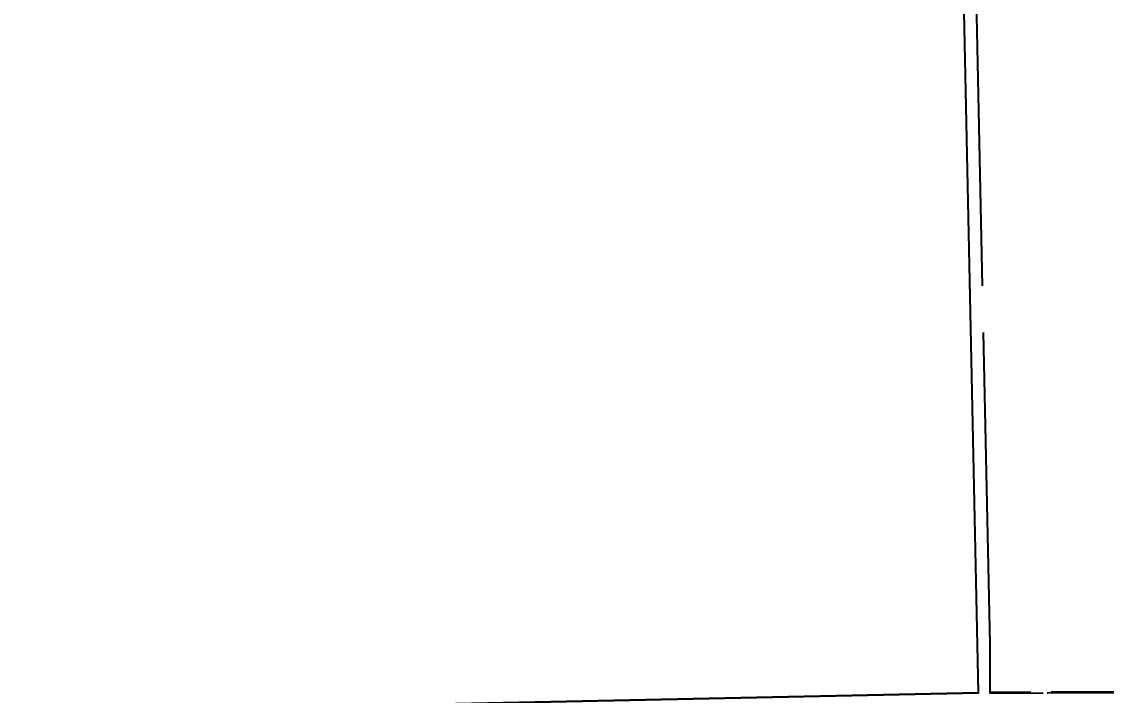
# Model space of a CAD drawing. Header units: metres. Extents: x 0 to 258, y 3 to 25.
# Drawn here: x 236.195 to 237.085, y 23.656 to 24.208 of the extents above; entities that cross this region are included whole.
import ezdxf

# ---------------------------------------------------------------- set-up
doc = ezdxf.new("R2010")
doc.units = ezdxf.units.M
doc.layers.get('Defpoints').update_dxf_attribs({"color": 41})
doc.layers.add('A-ANNO-DIMS', color=7, linetype='Continuous', lineweight=9)
doc.layers.add('A-GENM', color=7, linetype='Continuous', lineweight=35)
doc.styles.add('Arial Narrow_2', font='ARIALN.TTF', dxfattribs={"height": 0.125})
doc.dimstyles.new('Dimension_Standard_T__mm_', dxfattribs={"dimscale": 0.3048, "dimtxt": 0.127929, "dimasz": 0.410105, "dimexe": 0.393701, "dimexo": 0.246063, "dimgap": 0.164042, "dimtad": 1, "dimdec": 0, "dimlfac": 1000, "dimzin": 0, "dimdsep": 46, "dimtxsty": 'Arial Narrow_2', "dimsah": 1, "dimcen": 0.09, "dimaunit": 1, "dimadec": 4, "dimazin": 0, "dimtfac": 1, "dimtdec": 4, "dimtix": 1, "dimtmove": 0, "dimatfit": 3, "dimfxl": 1, "dimtvp": 1, "dimtolj": 1, "dimtzin": 0, "dimlwd": 18, "dimlwe": 18, "dimarcsym": 2})

# ---------------------------------------------------------------- blocks, each defined once
blk = doc.blocks.new('SCR_B_08_SE_1 - SCR_B_08_SE_1-5515508-DRG-2873172 - ELEVATION - SOUTH EAST END')
at = {"layer": 'A-GENM', "color": 254, "lineweight": 25, "true_color": 0xd4d4d4}
for p, q in [((1066.00786, 23.658), (1065.99197, 24.41174)), ((1064.88286, 23.63426), (1066.00786, 23.658)), ((1066.00787, 23.6574), (1064.88287, 23.63365)), ((1066.00787, 23.6574), (1066.00786, 23.658))]:
    blk.add_line(p, q, dxfattribs=at)
blk = doc.blocks.new('Corner Screen Updated - Corner Screen Updated-5836890-DRG-2873172 - ELEVATION - SOUTH EAST END')
at = {"layer": 'A-GENM', "color": 254, "lineweight": 25, "true_color": 0xd4d4d4}
for p, q in [((1066.00588, 24.22677), (1066.01084, 23.99158)), ((1066.01165, 23.95327), (1066.01704, 23.6976)), ((1066.01704, 23.69759), (1066.01718, 23.6579)), ((1066.05066, 23.65802), (1066.01718, 23.6579)), ((1066.01718, 23.6579), (1066.01718, 23.65744)), ((1066.01718, 23.65744), (1066.06083, 23.6576)), ((1066.06423, 23.65762), (1066.17476, 23.65802)), ((1066.13447, 23.65833), (1066.06746, 23.65808))]:
    blk.add_line(p, q, dxfattribs=at)
blk = doc.blocks.new('T2DPAA-T2D-C3S-DU-M3D-100304_rvt-36-DRG-2873172 - ELEVATION - SOUTH EAST END')
at = {"layer": 'A-GENM', "color": 254, "lineweight": 25, "true_color": 0xd4d4d4}
for name in ['SCR_B_08_SE_1 - SCR_B_08_SE_1-5515508-DRG-2873172 - ELEVATION - SOUTH EAST END', 'Corner Screen Updated - Corner Screen Updated-5836890-DRG-2873172 - ELEVATION - SOUTH EAST END']:
    blk.add_blockref(name, (0, 0), dxfattribs=at)
blk = doc.blocks.new('DIMBLOCK49-DRG-2873172 - ELEVATION - SOUTH EAST END')
at = {"layer": 'A-ANNO-DIMS', "color": 0, "lineweight": 18, "transparency": 16777216}
for p, q in [((227.27418, 23.53605), (227.27418, 24.68499)), ((237.35504, 23.75106), (237.35504, 24.68499)), ((237.23004, 24.56499), (227.39918, 24.56499))]:
    blk.add_line(p, q, dxfattribs=at)
at = {"layer": 'A-ANNO-DIMS', "color": 0, "transparency": 16777216}
for points in [[(227.39918, 24.58582), (227.39918, 24.54416), (227.27418, 24.56499)], [(237.23004, 24.58582), (237.23004, 24.54416), (237.35504, 24.56499)]]:
    blk.add_solid(points, dxfattribs=at)
at = {"layer": 'Defpoints', "color": 0, "transparency": 16777216}
for p in [(227.27418, 24.56499), (237.35504, 23.67606), (227.27418, 23.46105)]:
    blk.add_point(p, dxfattribs=at)
at = {"layer": 'A-ANNO-DIMS', "color": 0, "lineweight": 18, "transparency": 16777216, "insert": (232.31461, 24.67881), "char_height": 0.125, "width": 1.6058119, "attachment_point": 5, "style": 'Arial Narrow_2'}
blk.add_mtext('\\A1;BARRIER TYPE - 03', dxfattribs=at)

msp = doc.modelspace()

# ---------------------------------------------------------------- block references
at = {"lineweight": 5}
msp.add_blockref('T2DPAA-T2D-C3S-DU-M3D-100304_rvt-36-DRG-2873172 - ELEVATION - SOUTH EAST END', (-829.02786, 0), dxfattribs=at)

# ---------------------------------------------------------------- dimensions: what is measured, and where the dimension line sits
at = {"layer": 'A-ANNO-DIMS', "lineweight": 18}
dim = msp.add_linear_dim(base=(227.27418, 24.56499), p1=(237.35504, 23.67606), p2=(227.27418, 23.46105), text='BARRIER TYPE - 03', dimstyle='Dimension_Standard_T__mm_', override={"dimpost": '<>', "dimfxl": 10.083155}, dxfattribs=at)
dim.commit()
dim.dimension.update_dxf_attribs({"geometry": 'DIMBLOCK49-DRG-2873172 - ELEVATION - SOUTH EAST END', "text_midpoint": (232.31461, 24.67881)})

doc.saveas('drawing.dxf')
